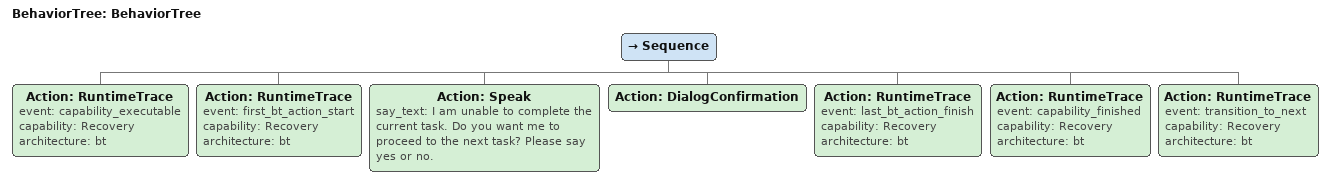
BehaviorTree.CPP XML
<root main_tree_to_execute="BehaviorTree">
    <BehaviorTree ID="BehaviorTree">
        <Sequence>
            <Action ID="RuntimeTrace" event="capability_executable" capability="Recovery" architecture="bt" />
            <Action ID="RuntimeTrace" event="first_bt_action_start" capability="Recovery" architecture="bt" />
            <Action ID="Speak" say_text="I am unable to complete the current task. Do you want me to proceed to the next task? Please say yes or no." />
            <Action ID="DialogConfirmation" />
            <Action ID="RuntimeTrace" event="last_bt_action_finish" capability="Recovery" architecture="bt" />
            <Action ID="RuntimeTrace" event="capability_finished" capability="Recovery" architecture="bt" />
            <Action ID="RuntimeTrace" event="transition_to_next" capability="Recovery" architecture="bt" />
        </Sequence>
    </BehaviorTree>
</root>
